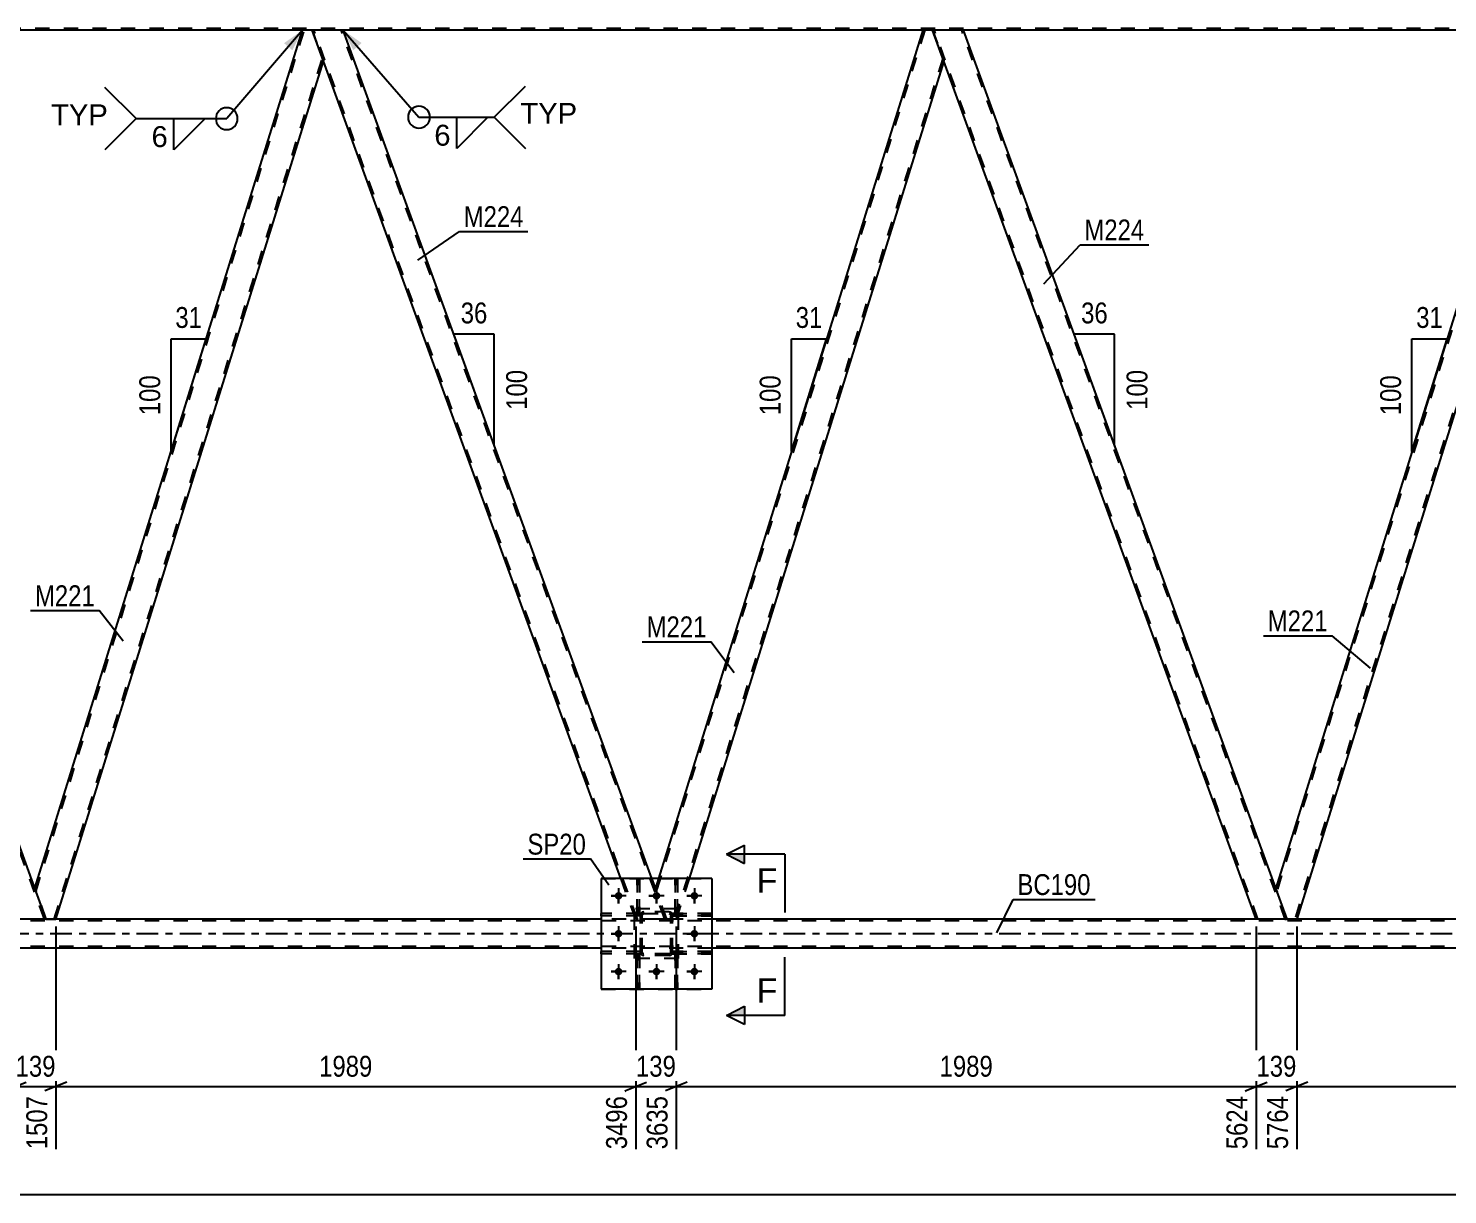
# Model space of a CAD drawing. Header units: millimetres. Extents: x 0 to 841, y 0 to 594.
# Drawn here: x 161.6 to 356.4, y 271.5 to 431.5 of the extents above; entities that cross this region are included whole.
import ezdxf

# ---------------------------------------------------------------- set-up
doc = ezdxf.new("R2010")
doc.units = ezdxf.units.MM
doc.linetypes.add('DXK_LINE_DOT2', pattern=[3.9198, 1.9599, -1.9599])
doc.linetypes.add('DXK_LINE_DOT3', pattern=[5.9187, 2.979, -0.9799, 0.9799, -0.9799])
doc.styles.add('Arial', font='ARIAL.TTF', dxfattribs={"height": 0.2})
doc.styles.add('Arial Narrow', font='ARIALN.TTF', dxfattribs={"height": 0.2})

# ---------------------------------------------------------------- blocks, each defined once
blk = doc.blocks.new('Part-103655098-4152 - 3748')
at = {"color": 7, "linetype": 'DXK_LINE_DOT2'}
for p, q in [((250, 304.5), (250, 304.82)), ((250, 304.82), (255.4, 304.82)), ((255.4, 304.5), (250, 304.5)), ((250.6, 304.5), (250.6, 304.82)), ((255.4, 304.82), (255.4, 304.5))]:
    blk.add_line(p, q, dxfattribs=at)
blk = doc.blocks.new('Part-103655098-3892 - 3748')
at = {"color": 2, "linetype": 'Continuous'}
for p, q in [((369.49, 431.27), (332.79, 313.52)), ((370.81, 431.27), (369.49, 431.27)), ((372.36, 427.02), (370.81, 431.27)), ((372.36, 427.02), (335.66, 309.27)), ((334.34, 309.27), (332.79, 313.52)), ((334.34, 309.27), (335.66, 309.27))]:
    blk.add_line(p, q, dxfattribs=at)
at = {"color": 7, "linetype": 'DXK_LINE_DOT2'}
for p, q in [((369.75, 431.27), (332.93, 313.15)), ((372.22, 427.39), (335.4, 309.27)), ((335.39, 309.27), (335.35, 309.27)), ((335.35, 309.27), (335.39, 309.27)), ((335.39, 309.27), (335.4, 309.27)), ((335.4, 309.27), (335.39, 309.27))]:
    blk.add_line(p, q, dxfattribs=at)
blk = doc.blocks.new('Part-103655098-4137 - 3748')
at = {"color": 7, "linetype": 'DXK_LINE_DOT2'}
for p, q in [((250, 309.7), (250, 310.02)), ((250, 310.02), (255.4, 310.02)), ((255.4, 309.7), (250, 309.7)), ((250.6, 309.7), (250.6, 310.02)), ((255.4, 310.02), (255.4, 309.7))]:
    blk.add_line(p, q, dxfattribs=at)
blk = doc.blocks.new('Part-103655098-4190 - 3748')
at = {"color": 7, "linetype": 'DXK_LINE_DOT2'}
for p, q in [((245.6, 309.78), (245.64, 309.97)), ((245.64, 309.97), (245.6, 309.78)), ((245.6, 304.74), (245.6, 309.78)), ((245.84, 309.78), (245.86, 309.87)), ((245.84, 304.74), (245.84, 309.78)), ((245.86, 309.87), (245.91, 309.95)), ((245.9, 310.23), (246.08, 310.26)), ((246.08, 310.26), (245.9, 310.23)), ((245.91, 309.95), (245.99, 310)), ((245.99, 310), (246.08, 310.02)), ((249.52, 310.26), (246.08, 310.26)), ((246.08, 310.02), (249.52, 310.02)), ((249.52, 310.26), (249.71, 310.23)), ((249.71, 310.23), (249.52, 310.26)), ((249.52, 310.02), (249.62, 310)), ((249.62, 310), (249.69, 309.95)), ((249.69, 309.95), (249.75, 309.87)), ((249.75, 309.87), (249.76, 309.78)), ((249.76, 304.74), (249.76, 309.78)), ((249.97, 309.97), (250, 309.78)), ((250, 309.78), (249.97, 309.97)), ((250, 304.74), (250, 309.78)), ((245.64, 304.56), (245.6, 304.74)), ((245.6, 304.74), (245.64, 304.56)), ((245.86, 304.65), (245.84, 304.74)), ((245.91, 304.57), (245.86, 304.65)), ((246.08, 304.26), (245.9, 304.3)), ((245.9, 304.3), (246.08, 304.26)), ((245.99, 304.52), (245.91, 304.57)), ((246.08, 304.5), (245.99, 304.52)), ((249.52, 304.5), (246.08, 304.5)), ((249.52, 304.26), (246.08, 304.26)), ((249.62, 304.52), (249.52, 304.5)), ((249.71, 304.3), (249.52, 304.26)), ((249.52, 304.26), (249.71, 304.3)), ((249.69, 304.57), (249.62, 304.52)), ((249.75, 304.65), (249.69, 304.57)), ((249.76, 304.74), (249.75, 304.65)), ((250, 304.74), (249.97, 304.56)), ((249.97, 304.56), (250, 304.74))]:
    blk.add_line(p, q, dxfattribs=at)
at = {"color": 7, "linetype": 'DXK_LINE_DOT3'}
blk.add_line((247.8, 307.26), (247.8, 307.26), dxfattribs=at)
at = {"color": 7, "linetype": 'DXK_LINE_DOT2'}
for centre, start, end in [((246.08, 309.78), 112.5, 157.5), ((246.08, 309.78), 112.5, 157.5), ((249.52, 309.78), 22.5, 67.5), ((249.52, 309.78), 22.5, 67.5), ((246.08, 304.74), 202.5, 247.5), ((246.08, 304.74), 202.5, 247.5), ((249.52, 304.74), 292.5, 337.5), ((249.52, 304.74), 292.5, 337.5)]:
    blk.add_arc(centre, 0.48, start, end, dxfattribs=at)
blk = doc.blocks.new('Part-103655098-4118 - 3748')
at = {"color": 7, "linetype": 'DXK_LINE_DOT2'}
for p, q in [((245.16, 299.66), (245.16, 304.5)), ((245.16, 304.5), (245.48, 304.5)), ((245.16, 303.9), (245.48, 303.9)), ((245.48, 304.5), (245.48, 299.66)), ((245.48, 299.66), (245.16, 299.66))]:
    blk.add_line(p, q, dxfattribs=at)
blk = doc.blocks.new('Part-103655098-4128 - 3748')
at = {"color": 7, "linetype": 'DXK_LINE_DOT2'}
for p, q in [((245.16, 314.86), (245.16, 310.02)), ((245.48, 314.86), (245.16, 314.86)), ((245.48, 310.02), (245.48, 314.86)), ((245.16, 310.62), (245.48, 310.62)), ((245.16, 310.02), (245.48, 310.02))]:
    blk.add_line(p, q, dxfattribs=at)
blk = doc.blocks.new('Part-103655098-4124 - 3748')
at = {"color": 7, "linetype": 'DXK_LINE_DOT2'}
for p, q in [((245.16, 310.02), (245.16, 314.86)), ((245.16, 314.86), (245.48, 314.86)), ((245.48, 314.86), (245.48, 310.02)), ((245.16, 310.62), (245.48, 310.62)), ((245.48, 310.02), (245.16, 310.02))]:
    blk.add_line(p, q, dxfattribs=at)
blk = doc.blocks.new('Part-103655098-4178 - 3748')
at = {"color": 7, "linetype": 'DXK_LINE_DOT2'}
for p, q in [((245.6, 304.82), (240.2, 304.82)), ((240.2, 304.82), (240.2, 304.5)), ((245.6, 304.5), (240.2, 304.5)), ((245, 304.5), (245, 304.82)), ((245.6, 304.5), (245.6, 304.82))]:
    blk.add_line(p, q, dxfattribs=at)
blk = doc.blocks.new('Bolt-103655098-3877 - 3748')
at = {"color": 1, "linetype": 'Continuous'}
for p, q in [((241.56, 312.46), (242.26, 312.46)), ((242.6, 313.5), (242.6, 312.81)), ((242.6, 311.42), (242.6, 312.11)), ((243.64, 312.46), (242.95, 312.46)), ((246.76, 312.46), (247.46, 312.46)), ((247.8, 313.5), (247.8, 312.81)), ((247.8, 311.42), (247.8, 312.11)), ((248.84, 312.46), (248.15, 312.46)), ((251.96, 312.46), (252.66, 312.46)), ((253, 313.5), (253, 312.81)), ((253, 311.42), (253, 312.11)), ((254.04, 312.46), (253.35, 312.46)), ((242.6, 308.3), (242.6, 307.61)), ((253, 308.3), (253, 307.61)), ((241.56, 307.26), (242.26, 307.26)), ((242.6, 306.22), (242.6, 306.91)), ((243.64, 307.26), (242.95, 307.26)), ((251.96, 307.26), (252.66, 307.26)), ((253, 306.22), (253, 306.91)), ((254.04, 307.26), (253.35, 307.26)), ((241.56, 302.06), (242.26, 302.06)), ((242.6, 303.1), (242.6, 302.41)), ((243.64, 302.06), (242.95, 302.06)), ((246.76, 302.06), (247.46, 302.06)), ((247.8, 303.1), (247.8, 302.41)), ((248.84, 302.06), (248.15, 302.06)), ((251.96, 302.06), (252.66, 302.06)), ((253, 303.1), (253, 302.41)), ((254.04, 302.06), (253.35, 302.06)), ((242.6, 301.02), (242.6, 301.71)), ((247.8, 301.02), (247.8, 301.71)), ((253, 301.02), (253, 301.71))]:
    blk.add_line(p, q, dxfattribs=at)
blk = doc.blocks.new('Part-103655098-4188 - 3748')
at = {"color": 2, "linetype": 'Continuous'}
for p, q in [((255.4, 314.86), (240.2, 314.86)), ((240.2, 314.86), (240.2, 299.66)), ((255.4, 314.86), (255.4, 299.66)), ((255.4, 299.66), (240.2, 299.66))]:
    blk.add_line(p, q, dxfattribs=at)
blk = doc.blocks.new('Part-103655098-3944 - 3748')
at = {"color": 7, "linetype": 'DXK_LINE_DOT2'}
for p, q in [((284.61, 431.27), (247.79, 313.15)), ((287.09, 427.39), (250.27, 309.27)), ((248.08, 314.86), (247.66, 313.52)), ((252.27, 314.86), (250.52, 309.27)), ((249.2, 309.27), (247.66, 313.52)), ((250.52, 309.27), (249.2, 309.27))]:
    blk.add_line(p, q, dxfattribs=at)
at = {"color": 2, "linetype": 'Continuous'}
for p, q in [((284.36, 431.27), (248.08, 314.86)), ((285.68, 431.27), (284.36, 431.27)), ((287.22, 427.02), (285.68, 431.27)), ((287.22, 427.02), (252.27, 314.86))]:
    blk.add_line(p, q, dxfattribs=at)
blk = doc.blocks.new('Part-103655098-3949 - 3748')
at = {"color": 2, "linetype": 'Continuous'}
for p, q in [((204.8, 431.27), (200.54, 431.27)), ((247.17, 314.86), (204.8, 431.27)), ((242.91, 314.86), (202.09, 427.02))]:
    blk.add_line(p, q, dxfattribs=at)
at = {"color": 7, "linetype": 'DXK_LINE_DOT2'}
for p, q in [((200.54, 431.27), (202.09, 427.02)), ((245.2, 309.27), (200.8, 431.27)), ((248.95, 309.27), (204.54, 431.27)), ((244.95, 309.27), (242.91, 314.86)), ((249.2, 309.27), (247.17, 314.86)), ((249.2, 309.27), (244.95, 309.27))]:
    blk.add_line(p, q, dxfattribs=at)
blk = doc.blocks.new('Part-103655098-3954 - 3748')
at = {"color": 2, "linetype": 'Continuous'}
for p, q in [((162.52, 313.52), (199.23, 431.27)), ((200.54, 431.27), (199.23, 431.27)), ((202.09, 427.02), (200.54, 431.27)), ((165.39, 309.27), (202.09, 427.02)), ((164.07, 309.27), (162.52, 313.52)), ((164.07, 309.27), (165.39, 309.27))]:
    blk.add_line(p, q, dxfattribs=at)
at = {"color": 7, "linetype": 'DXK_LINE_DOT2'}
for p, q in [((162.66, 313.15), (199.48, 431.27)), ((165.14, 309.27), (201.95, 427.39)), ((165.12, 309.27), (165.08, 309.27)), ((165.08, 309.27), (165.12, 309.27)), ((165.12, 309.27), (165.14, 309.27)), ((165.14, 309.27), (165.12, 309.27))]:
    blk.add_line(p, q, dxfattribs=at)
blk = doc.blocks.new('Part-103655098-3967 - 3748')
at = {"color": 7, "linetype": 'DXK_LINE_DOT2'}
for p, q in [((775.37, 309.03), (105.71, 309.03)), ((165.39, 309.27), (159.81, 309.27)), ((255.4, 309.27), (240.2, 309.27)), ((335.66, 309.27), (330.08, 309.27)), ((775.37, 305.51), (105.14, 305.51)), ((255.4, 305.27), (240.2, 305.27))]:
    blk.add_line(p, q, dxfattribs=at)
at = {"color": 2, "linetype": 'Continuous'}
for p, q in [((240.2, 309.27), (165.39, 309.27)), ((330.08, 309.27), (255.4, 309.27)), ((415.22, 309.27), (335.66, 309.27)), ((240.2, 305.27), (105.1, 305.27)), ((495.61, 305.27), (255.4, 305.27))]:
    blk.add_line(p, q, dxfattribs=at)
at = {"color": 7, "linetype": 'DXK_LINE_DOT3'}
blk.add_line((105.43, 307.27), (775.37, 307.27), dxfattribs=at)
blk = doc.blocks.new('Part-103655098-3988 - 3748')
at = {"color": 7, "linetype": 'DXK_LINE_DOT2'}
for p, q in [((748.56, 431.51), (48.48, 431.51)), ((204.8, 431.27), (199.23, 431.27)), ((289.93, 431.27), (284.36, 431.27))]:
    blk.add_line(p, q, dxfattribs=at)
at = {"color": 2, "linetype": 'Continuous'}
for p, q in [((199.23, 431.27), (119.67, 431.27)), ((284.36, 431.27), (204.8, 431.27)), ((369.49, 431.27), (289.93, 431.27))]:
    blk.add_line(p, q, dxfattribs=at)
blk = doc.blocks.new('Bolt-103655098-3989 - 3748')
at = {"linetype": 'Continuous'}
for points in [[(243.12, 312.46, -1), (242.08, 312.46, -1)], [(248.32, 312.46, -1), (247.28, 312.46, -1)], [(253.52, 312.46, -1), (252.48, 312.46, -1)], [(243.12, 307.26, -1), (242.08, 307.26, -1)], [(253.52, 307.26, -1), (252.48, 307.26, -1)], [(243.12, 302.06, -1), (242.08, 302.06, -1)], [(248.32, 302.06, -1), (247.28, 302.06, -1)], [(253.52, 302.06, -1), (252.48, 302.06, -1)]]:
    blk.add_hatch(color=1, dxfattribs=at).paths.add_polyline_path(points)
at = {"color": 1, "linetype": 'Continuous'}
for p, q in [((243.64, 312.46), (241.56, 312.46)), ((242.6, 313.5), (242.6, 311.42)), ((248.84, 312.46), (246.76, 312.46)), ((247.8, 313.5), (247.8, 311.42)), ((254.04, 312.46), (251.96, 312.46)), ((253, 313.5), (253, 311.42)), ((242.6, 308.3), (242.6, 306.22)), ((253, 308.3), (253, 306.22)), ((243.64, 307.26), (241.56, 307.26)), ((254.04, 307.26), (251.96, 307.26)), ((243.64, 302.06), (241.56, 302.06)), ((242.6, 303.1), (242.6, 301.02)), ((248.84, 302.06), (246.76, 302.06)), ((247.8, 303.1), (247.8, 301.02)), ((254.04, 302.06), (251.96, 302.06)), ((253, 303.1), (253, 301.02))]:
    blk.add_line(p, q, dxfattribs=at)
blk = doc.blocks.new('Part-103655098-4099 - 3748')
at = {"color": 7, "linetype": 'DXK_LINE_DOT2'}
for p, q in [((250.36, 299.66), (250.36, 304.5)), ((250.36, 304.5), (250.68, 304.5)), ((250.36, 303.9), (250.68, 303.9)), ((250.68, 304.5), (250.68, 299.66)), ((250.68, 299.66), (250.36, 299.66))]:
    blk.add_line(p, q, dxfattribs=at)
blk = doc.blocks.new('Part-103655098-3994 - 3748')
at = {"color": 2, "linetype": 'Continuous'}
for p, q in [((119.67, 431.27), (115.41, 431.27)), ((159.81, 309.27), (115.41, 431.27)), ((162.52, 313.52), (119.67, 431.27)), ((163.75, 309.27), (159.81, 309.27)), ((164.03, 309.27), (163.75, 309.27)), ((164.03, 309.27), (164.07, 309.27))]:
    blk.add_line(p, q, dxfattribs=at)
at = {"color": 7, "linetype": 'DXK_LINE_DOT2'}
for p, q in [((160.07, 309.27), (115.66, 431.27)), ((163.81, 309.27), (119.41, 431.27)), ((164.07, 309.27), (162.52, 313.52)), ((163.75, 309.27), (163.92, 309.27)), ((164.07, 309.27), (164.07, 309.27))]:
    blk.add_line(p, q, dxfattribs=at)
blk = doc.blocks.new('Part-103655098-4039 - 3748')
at = {"color": 7, "linetype": 'DXK_LINE_DOT2'}
for p, q in [((250.8, 310.66), (244.8, 310.66)), ((244.8, 303.86), (244.8, 310.66)), ((250.8, 303.86), (250.8, 310.66)), ((250.8, 303.86), (244.8, 303.86))]:
    blk.add_line(p, q, dxfattribs=at)
blk = doc.blocks.new('Part-103655098-4085 - 3748')
at = {"color": 2, "linetype": 'Continuous'}
for p, q in [((289.93, 431.27), (285.68, 431.27)), ((332.79, 313.52), (289.93, 431.27)), ((330.08, 309.27), (287.22, 427.02)), ((334.02, 309.27), (330.08, 309.27)), ((334.3, 309.27), (334.02, 309.27)), ((334.3, 309.27), (334.34, 309.27))]:
    blk.add_line(p, q, dxfattribs=at)
at = {"color": 7, "linetype": 'DXK_LINE_DOT2'}
for p, q in [((285.68, 431.27), (287.22, 427.02)), ((330.34, 309.27), (285.93, 431.27)), ((334.08, 309.27), (289.68, 431.27)), ((334.34, 309.27), (332.79, 313.52)), ((334.02, 309.27), (334.19, 309.27))]:
    blk.add_line(p, q, dxfattribs=at)
blk = doc.blocks.new('Part-103655098-4113 - 3748')
at = {"color": 7, "linetype": 'DXK_LINE_DOT2'}
for p, q in [((250.68, 304.5), (250.36, 304.5)), ((250.36, 304.5), (250.36, 299.66)), ((250.36, 303.9), (250.68, 303.9)), ((250.68, 299.66), (250.68, 304.5)), ((250.36, 299.66), (250.68, 299.66))]:
    blk.add_line(p, q, dxfattribs=at)
blk = doc.blocks.new('Part-103655098-4143 - 3748')
at = {"color": 7, "linetype": 'DXK_LINE_DOT2'}
for p, q in [((255.4, 310.02), (250, 310.02)), ((250, 310.02), (250, 309.7)), ((250, 309.7), (255.4, 309.7)), ((250.6, 309.7), (250.6, 310.02)), ((255.4, 309.7), (255.4, 310.02))]:
    blk.add_line(p, q, dxfattribs=at)
blk = doc.blocks.new('Part-103655098-4146 - 3748')
at = {"color": 7, "linetype": 'DXK_LINE_DOT2'}
for p, q in [((255.4, 304.82), (250, 304.82)), ((250, 304.82), (250, 304.5)), ((250, 304.5), (255.4, 304.5)), ((250.6, 304.5), (250.6, 304.82)), ((255.4, 304.5), (255.4, 304.82))]:
    blk.add_line(p, q, dxfattribs=at)
blk = doc.blocks.new('Part-103655098-4149 - 3748')
at = {"color": 7, "linetype": 'DXK_LINE_DOT2'}
for p, q in [((250.36, 310.02), (250.36, 314.86)), ((250.36, 314.86), (250.68, 314.86)), ((250.68, 314.86), (250.68, 310.02)), ((250.36, 310.62), (250.68, 310.62)), ((250.68, 310.02), (250.36, 310.02))]:
    blk.add_line(p, q, dxfattribs=at)
blk = doc.blocks.new('Part-103655098-4155 - 3748')
at = {"color": 7, "linetype": 'DXK_LINE_DOT2'}
for p, q in [((245.6, 310.02), (240.2, 310.02)), ((240.2, 309.7), (240.2, 310.02)), ((245.6, 309.7), (240.2, 309.7)), ((245, 309.7), (245, 310.02)), ((245.6, 310.02), (245.6, 309.7))]:
    blk.add_line(p, q, dxfattribs=at)
blk = doc.blocks.new('Part-103655098-4158 - 3748')
at = {"color": 7, "linetype": 'DXK_LINE_DOT2'}
for p, q in [((245.6, 304.82), (240.2, 304.82)), ((240.2, 304.5), (240.2, 304.82)), ((245.6, 304.5), (240.2, 304.5)), ((245, 304.5), (245, 304.82)), ((245.6, 304.82), (245.6, 304.5))]:
    blk.add_line(p, q, dxfattribs=at)
blk = doc.blocks.new('Part-103655098-4161 - 3748')
at = {"color": 7, "linetype": 'DXK_LINE_DOT2'}
for p, q in [((250.36, 314.86), (250.36, 310.02)), ((250.68, 314.86), (250.36, 314.86)), ((250.68, 310.02), (250.68, 314.86)), ((250.36, 310.62), (250.68, 310.62)), ((250.36, 310.02), (250.68, 310.02))]:
    blk.add_line(p, q, dxfattribs=at)
blk = doc.blocks.new('Part-103655098-4174 - 3748')
at = {"color": 7, "linetype": 'DXK_LINE_DOT2'}
for p, q in [((245.6, 309.78), (245.64, 309.97)), ((245.64, 309.97), (245.6, 309.78)), ((245.6, 304.74), (245.6, 309.78)), ((245.84, 309.78), (245.86, 309.87)), ((245.84, 304.74), (245.84, 309.78)), ((245.86, 309.87), (245.91, 309.95)), ((245.9, 310.23), (246.08, 310.26)), ((246.08, 310.26), (245.9, 310.23)), ((245.91, 309.95), (245.99, 310)), ((245.99, 310), (246.08, 310.02)), ((249.52, 310.26), (246.08, 310.26)), ((246.08, 310.02), (249.52, 310.02)), ((249.52, 310.26), (249.71, 310.23)), ((249.71, 310.23), (249.52, 310.26)), ((249.52, 310.02), (249.62, 310)), ((249.62, 310), (249.69, 309.95)), ((249.69, 309.95), (249.75, 309.87)), ((249.75, 309.87), (249.76, 309.78)), ((249.76, 304.74), (249.76, 309.78)), ((249.97, 309.97), (250, 309.78)), ((250, 309.78), (249.97, 309.97)), ((250, 304.74), (250, 309.78)), ((245.64, 304.56), (245.6, 304.74)), ((245.6, 304.74), (245.64, 304.56)), ((245.86, 304.65), (245.84, 304.74)), ((245.91, 304.57), (245.86, 304.65)), ((246.08, 304.26), (245.9, 304.3)), ((245.9, 304.3), (246.08, 304.26)), ((245.99, 304.52), (245.91, 304.57)), ((246.08, 304.5), (245.99, 304.52)), ((249.52, 304.5), (246.08, 304.5)), ((249.52, 304.26), (246.08, 304.26)), ((249.62, 304.52), (249.52, 304.5)), ((249.71, 304.3), (249.52, 304.26)), ((249.52, 304.26), (249.71, 304.3)), ((249.69, 304.57), (249.62, 304.52)), ((249.75, 304.65), (249.69, 304.57)), ((249.76, 304.74), (249.75, 304.65)), ((250, 304.74), (249.97, 304.56)), ((249.97, 304.56), (250, 304.74))]:
    blk.add_line(p, q, dxfattribs=at)
at = {"color": 7, "linetype": 'DXK_LINE_DOT3'}
blk.add_line((247.8, 307.26), (247.8, 307.26), dxfattribs=at)
at = {"color": 7, "linetype": 'DXK_LINE_DOT2'}
for centre, start, end in [((246.08, 309.78), 112.5, 157.5), ((246.08, 309.78), 112.5, 157.5), ((249.52, 309.78), 22.5, 67.5), ((249.52, 309.78), 22.5, 67.5), ((246.08, 304.74), 202.5, 247.5), ((246.08, 304.74), 202.5, 247.5), ((249.52, 304.74), 292.5, 337.5), ((249.52, 304.74), 292.5, 337.5)]:
    blk.add_arc(centre, 0.48, start, end, dxfattribs=at)
blk = doc.blocks.new('Part-103655098-4177 - 3748')
at = {"color": 7, "linetype": 'DXK_LINE_DOT2'}
for p, q in [((245.6, 310.02), (240.2, 310.02)), ((240.2, 310.02), (240.2, 309.7)), ((245.6, 309.7), (240.2, 309.7)), ((245, 309.7), (245, 310.02)), ((245.6, 309.7), (245.6, 310.02))]:
    blk.add_line(p, q, dxfattribs=at)
blk = doc.blocks.new('Part-103655098-4182 - 3748')
at = {"color": 7, "linetype": 'DXK_LINE_DOT2'}
for p, q in [((245.48, 304.5), (245.16, 304.5)), ((245.16, 304.5), (245.16, 299.66)), ((245.16, 303.9), (245.48, 303.9)), ((245.48, 299.66), (245.48, 304.5)), ((245.16, 299.66), (245.48, 299.66))]:
    blk.add_line(p, q, dxfattribs=at)
blk = doc.blocks.new('Part-103655098-4189 - 3748')
at = {"color": 7, "linetype": 'DXK_LINE_DOT2'}
for p, q in [((240.2, 314.86), (255.4, 314.86)), ((240.2, 314.86), (240.2, 299.66)), ((255.4, 314.86), (255.4, 299.66)), ((240.2, 299.66), (255.4, 299.66))]:
    blk.add_line(p, q, dxfattribs=at)
blk = doc.blocks.new('Part-103655098-4191 - 3748')
at = {"color": 7, "linetype": 'DXK_LINE_DOT2'}
for p, q in [((250.8, 310.66), (244.8, 310.66)), ((244.8, 303.86), (244.8, 310.66)), ((250.8, 303.86), (250.8, 310.66)), ((250.8, 303.86), (244.8, 303.86))]:
    blk.add_line(p, q, dxfattribs=at)
blk = doc.blocks.new('AngleDimension-103655098-11267 - 3748')
at = {"color": 7, "linetype": 'Continuous'}
for p, q in [((351.47, 388.9), (356.29, 388.9)), ((351.47, 373.43), (356.29, 388.9)), ((351.47, 373.43), (351.47, 388.9)), ((352.31, 376.15), (356.29, 388.9))]:
    blk.add_line(p, q, dxfattribs=at)
at = {"color": 0}
for points in [[(356.31, 389.8), (356.31, 394), (351.45, 394), (351.45, 389.8)], [(350.57, 384.51), (346.37, 384.51), (346.37, 377.82), (350.57, 377.82)]]:
    blk.add_wipeout(points, dxfattribs=at)
at = {"color": 3, "style": 'Arial Narrow'}
blk.add_text('31', height=2.863, dxfattribs=at).set_placement((352.05, 390.4))
blk.add_text('100', height=2.863, rotation=90.0002, dxfattribs=at).set_placement((349.97, 378.42))
blk = doc.blocks.new('StraightDimension-103655098-4282 - 3748')
at = {"color": 7, "linetype": 'Continuous'}
for p, q in [((250.52, 308.27), (250.52, 277.68)), ((330.08, 308.27), (330.08, 277.68)), ((252.02, 286.89), (249.02, 285.69)), ((250.52, 286.29), (330.08, 286.29)), ((328.58, 285.69), (331.58, 286.89))]:
    blk.add_line(p, q, dxfattribs=at)
at = {"color": 0}
blk.add_wipeout([(294.56, 287.04), (294.56, 291.24), (286.05, 291.24), (286.05, 287.04)], dxfattribs=at)
at = {"color": 0, "linetype": 'Continuous'}
blk.add_wipeout([(329.48, 285.59), (325.28, 285.59), (325.28, 277.08), (329.48, 277.08)], dxfattribs=at)
at = {"color": 3, "style": 'Arial Narrow'}
blk.add_text('1989', height=2.863, dxfattribs=at).set_placement((286.65, 287.64))
at = {"color": 3, "linetype": 'Continuous', "style": 'Arial Narrow'}
blk.add_text('5624', height=2.863, rotation=90.0002, dxfattribs=at).set_placement((328.88, 277.68))
blk = doc.blocks.new('AngleDimension-103655098-11240 - 3748')
at = {"color": 7, "linetype": 'Continuous'}
for p, q in [((181.2, 388.9), (186.02, 388.9)), ((181.2, 373.43), (186.02, 388.9)), ((181.2, 373.43), (181.2, 388.9)), ((182.05, 376.15), (186.02, 388.9))]:
    blk.add_line(p, q, dxfattribs=at)
at = {"color": 0}
for points in [[(186.04, 389.8), (186.04, 394), (181.18, 394), (181.18, 389.8)], [(180.3, 384.51), (176.1, 384.51), (176.1, 377.82), (180.3, 377.82)]]:
    blk.add_wipeout(points, dxfattribs=at)
at = {"color": 3, "style": 'Arial Narrow'}
blk.add_text('31', height=2.863, dxfattribs=at).set_placement((181.78, 390.4))
blk.add_text('100', height=2.863, rotation=90.0002, dxfattribs=at).set_placement((179.7, 378.42))
blk = doc.blocks.new('StraightDimension-103655098-4243 - 3748')
at = {"color": 7, "linetype": 'Continuous'}
for p, q in [((165.39, 308.27), (165.39, 277.68)), ((244.95, 308.27), (244.95, 277.68)), ((166.89, 286.89), (163.89, 285.69)), ((165.39, 286.29), (244.95, 286.29)), ((243.45, 285.69), (246.45, 286.89))]:
    blk.add_line(p, q, dxfattribs=at)
at = {"color": 0}
blk.add_wipeout([(209.42, 287.04), (209.42, 291.24), (200.91, 291.24), (200.91, 287.04)], dxfattribs=at)
at = {"color": 0, "linetype": 'Continuous'}
blk.add_wipeout([(244.35, 285.59), (240.15, 285.59), (240.15, 277.08), (244.35, 277.08)], dxfattribs=at)
at = {"color": 3, "style": 'Arial Narrow'}
blk.add_text('1989', height=2.863, dxfattribs=at).set_placement((201.51, 287.64))
at = {"color": 3, "linetype": 'Continuous', "style": 'Arial Narrow'}
blk.add_text('3496', height=2.863, rotation=90.0002, dxfattribs=at).set_placement((243.75, 277.68))
blk = doc.blocks.new('StraightDimension-103655098-4320 - 3748')
at = {"color": 7, "linetype": 'Continuous'}
for p, q in [((335.66, 308.27), (335.66, 277.68)), ((415.22, 308.27), (415.22, 277.68)), ((337.16, 286.89), (334.16, 285.69)), ((335.66, 286.29), (415.22, 286.29)), ((413.72, 285.69), (416.72, 286.89))]:
    blk.add_line(p, q, dxfattribs=at)
at = {"color": 0}
blk.add_wipeout([(379.69, 287.04), (379.69, 291.24), (371.18, 291.24), (371.18, 287.04)], dxfattribs=at)
at = {"color": 0, "linetype": 'Continuous'}
blk.add_wipeout([(414.62, 285.59), (410.42, 285.59), (410.42, 277.08), (414.62, 277.08)], dxfattribs=at)
at = {"color": 3, "style": 'Arial Narrow'}
blk.add_text('1989', height=2.863, dxfattribs=at).set_placement((371.78, 287.64))
at = {"color": 3, "linetype": 'Continuous', "style": 'Arial Narrow'}
blk.add_text('7753', height=2.863, rotation=90.0002, dxfattribs=at).set_placement((414.02, 277.68))
blk = doc.blocks.new('StraightDimension-103655098-4503 - 3748')
at = {"color": 7, "linetype": 'Continuous'}
for p, q in [((159.81, 308.27), (159.81, 277.68)), ((165.39, 308.27), (165.39, 277.68)), ((158.31, 285.69), (161.31, 286.89)), ((159.81, 286.29), (165.39, 286.29)), ((166.89, 286.89), (163.89, 285.69))]:
    blk.add_line(p, q, dxfattribs=at)
at = {"color": 0}
blk.add_wipeout([(165.94, 287.04), (165.94, 291.24), (159.26, 291.24), (159.26, 287.04)], dxfattribs=at)
at = {"color": 0, "linetype": 'Continuous'}
blk.add_wipeout([(164.79, 285.59), (160.59, 285.59), (160.59, 277.08), (164.79, 277.08)], dxfattribs=at)
at = {"color": 3, "style": 'Arial Narrow'}
blk.add_text('139', height=2.863, dxfattribs=at).set_placement((159.86, 287.64))
at = {"color": 3, "linetype": 'Continuous', "style": 'Arial Narrow'}
blk.add_text('1507', height=2.863, rotation=90.0002, dxfattribs=at).set_placement((164.19, 277.68))
blk = doc.blocks.new('AngleDimension-103655098-11253 - 3748')
at = {"color": 7, "linetype": 'Continuous'}
for p, q in [((266.33, 388.9), (271.15, 388.9)), ((266.33, 373.43), (271.15, 388.9)), ((266.33, 373.43), (266.33, 388.9)), ((267.18, 376.15), (271.15, 388.9))]:
    blk.add_line(p, q, dxfattribs=at)
at = {"color": 0}
for points in [[(271.17, 389.8), (271.17, 394), (266.31, 394), (266.31, 389.8)], [(265.43, 384.51), (261.23, 384.51), (261.23, 377.82), (265.43, 377.82)]]:
    blk.add_wipeout(points, dxfattribs=at)
at = {"color": 3, "style": 'Arial Narrow'}
blk.add_text('31', height=2.863, dxfattribs=at).set_placement((266.91, 390.4))
blk.add_text('100', height=2.863, rotation=90.0002, dxfattribs=at).set_placement((264.83, 378.42))
blk = doc.blocks.new('StraightDimension-103655098-4263 - 3748')
at = {"color": 7, "linetype": 'Continuous'}
for p, q in [((244.95, 308.27), (244.95, 277.68)), ((250.52, 308.27), (250.52, 277.68)), ((243.45, 285.69), (246.45, 286.89)), ((244.95, 286.29), (250.52, 286.29)), ((252.02, 286.89), (249.02, 285.69))]:
    blk.add_line(p, q, dxfattribs=at)
at = {"color": 0}
blk.add_wipeout([(251.08, 287.04), (251.08, 291.24), (244.39, 291.24), (244.39, 287.04)], dxfattribs=at)
at = {"color": 0, "linetype": 'Continuous'}
blk.add_wipeout([(249.92, 285.59), (245.72, 285.59), (245.72, 277.08), (249.92, 277.08)], dxfattribs=at)
at = {"color": 3, "style": 'Arial Narrow'}
blk.add_text('139', height=2.863, dxfattribs=at).set_placement((244.99, 287.64))
at = {"color": 3, "linetype": 'Continuous', "style": 'Arial Narrow'}
blk.add_text('3635', height=2.863, rotation=90.0002, dxfattribs=at).set_placement((249.32, 277.68))
blk = doc.blocks.new('StraightDimension-103655098-4301 - 3748')
at = {"color": 7, "linetype": 'Continuous'}
for p, q in [((330.08, 308.27), (330.08, 277.68)), ((335.66, 308.27), (335.66, 277.68)), ((328.58, 285.69), (331.58, 286.89)), ((330.08, 286.29), (335.66, 286.29)), ((337.16, 286.89), (334.16, 285.69))]:
    blk.add_line(p, q, dxfattribs=at)
at = {"color": 0}
blk.add_wipeout([(336.21, 287.04), (336.21, 291.24), (329.53, 291.24), (329.53, 287.04)], dxfattribs=at)
at = {"color": 0, "linetype": 'Continuous'}
blk.add_wipeout([(335.06, 285.59), (330.86, 285.59), (330.86, 277.08), (335.06, 277.08)], dxfattribs=at)
at = {"color": 3, "style": 'Arial Narrow'}
blk.add_text('139', height=2.863, dxfattribs=at).set_placement((330.13, 287.64))
at = {"color": 3, "linetype": 'Continuous', "style": 'Arial Narrow'}
blk.add_text('5764', height=2.863, rotation=90.0002, dxfattribs=at).set_placement((334.46, 277.68))
blk = doc.blocks.new('StraightDimension-103655098-4535 - 3748')
at = {"color": 7, "linetype": 'Continuous'}
blk.add_line((47.84, 271.45), (791.99, 271.45), dxfattribs=at)
blk = doc.blocks.new('AngleDimension-103655098-14009 - 3748')
at = {"color": 7, "linetype": 'Continuous'}
for p, q in [((225.54, 389.52), (220, 389.52)), ((225.54, 374.3), (220, 389.52)), ((225.54, 374.3), (225.54, 389.52)), ((226.5, 371.65), (225.54, 374.3))]:
    blk.add_line(p, q, dxfattribs=at)
at = {"color": 0}
for points in [[(225.19, 390.42), (225.19, 394.62), (220.34, 394.62), (220.34, 390.42)], [(230.64, 385.25), (226.44, 385.25), (226.44, 378.56), (230.64, 378.56)]]:
    blk.add_wipeout(points, dxfattribs=at)
at = {"color": 3, "style": 'Arial Narrow'}
blk.add_text('36', height=2.863, dxfattribs=at).set_placement((220.94, 391.02))
blk.add_text('100', height=2.863, rotation=90.0002, dxfattribs=at).set_placement((230.04, 379.16))
blk = doc.blocks.new('AngleDimension-103655098-14023 - 3748')
at = {"color": 7, "linetype": 'Continuous'}
for p, q in [((310.67, 389.52), (305.13, 389.52)), ((310.67, 374.29), (305.13, 389.52)), ((310.67, 374.29), (310.67, 389.52)), ((311.63, 371.65), (310.67, 374.29))]:
    blk.add_line(p, q, dxfattribs=at)
at = {"color": 0}
for points in [[(310.33, 390.42), (310.33, 394.62), (305.47, 394.62), (305.47, 390.42)], [(315.77, 385.25), (311.57, 385.25), (311.57, 378.56), (315.77, 378.56)]]:
    blk.add_wipeout(points, dxfattribs=at)
at = {"color": 3, "style": 'Arial Narrow'}
blk.add_text('36', height=2.863, dxfattribs=at).set_placement((306.07, 391.02))
blk.add_text('100', height=2.863, rotation=90.0002, dxfattribs=at).set_placement((315.17, 379.16))
blk = doc.blocks.new('Mark-103655098-3950 - 3748')
at = {"color": 0}
blk.add_wipeout([(170.73, 352.21), (170.73, 355.21), (162.51, 355.21), (162.51, 352.21)], dxfattribs=at)
blk.add_wipeout([(170.73, 352.21), (170.73, 355.21), (162.51, 355.21), (162.51, 352.21)], dxfattribs=at)
at = {"color": 30, "linetype": 'Continuous'}
for p in [(161.91, 351.61), (174.63, 347.41)]:
    blk.add_line(p, (171.33, 351.61), dxfattribs=at)
at = {"color": 3, "style": 'Arial Narrow'}
blk.add_text('M221', height=2.863, dxfattribs=at).set_placement((162.51, 352.21))
blk = doc.blocks.new('Mark-103655098-3888 - 3748')
at = {"color": 0}
blk.add_wipeout([(339.9, 348.76), (339.9, 351.76), (331.68, 351.76), (331.68, 348.76)], dxfattribs=at)
blk.add_wipeout([(339.9, 348.76), (339.9, 351.76), (331.68, 351.76), (331.68, 348.76)], dxfattribs=at)
at = {"color": 30, "linetype": 'Continuous'}
for p in [(331.08, 348.16), (345.76, 343.71)]:
    blk.add_line(p, (340.5, 348.16), dxfattribs=at)
at = {"color": 3, "style": 'Arial Narrow'}
blk.add_text('M221', height=2.863, dxfattribs=at).set_placement((331.68, 348.76))
blk = doc.blocks.new('SectionMark-103655098-5334 - 3748')
at = {"linetype": 'Continuous'}
for points in [[(259.9, 318.16), (259.9, 316.91), (257.4, 318.16)], [(259.9, 297.3), (259.9, 296.05), (257.4, 296.05)]]:
    blk.add_hatch(color=6, dxfattribs=at).paths.add_polyline_path(points)
at = {"color": 6, "linetype": 'Continuous'}
for p, q in [((257.4, 318.16), (259.9, 319.41)), ((259.9, 316.91), (259.9, 319.41)), ((265.4, 318.16), (257.4, 318.16)), ((257.4, 318.16), (259.9, 316.91)), ((265.4, 318.16), (265.4, 310.16)), ((265.4, 296.05), (265.4, 304.05)), ((257.4, 296.05), (259.9, 297.3)), ((265.4, 296.05), (257.4, 296.05)), ((259.9, 294.8), (257.4, 296.05)), ((259.9, 297.3), (259.9, 294.8))]:
    blk.add_line(p, q, dxfattribs=at)
at = {"color": 0, "linetype": 'Continuous'}
for points in [[(264.4, 312.91), (264.4, 316.41), (261.55, 316.41), (261.55, 312.91)], [(264.4, 297.8), (264.4, 301.3), (261.55, 301.3), (261.55, 297.8)]]:
    blk.add_wipeout(points, dxfattribs=at)
at = {"color": 3, "linetype": 'Continuous', "style": 'Arial'}
for p in [(261.55, 312.91), (261.55, 297.8)]:
    blk.add_text('F', height=3.34, dxfattribs=at).set_placement(p)
blk = doc.blocks.new('Mark-103655098-3940 - 3748')
at = {"color": 0}
blk.add_wipeout([(254.66, 347.94), (254.66, 350.94), (246.44, 350.94), (246.44, 347.94)], dxfattribs=at)
blk.add_wipeout([(254.66, 347.94), (254.66, 350.94), (246.44, 350.94), (246.44, 347.94)], dxfattribs=at)
at = {"color": 30, "linetype": 'Continuous'}
for p in [(245.84, 347.34), (258.46, 343.05)]:
    blk.add_line(p, (255.26, 347.34), dxfattribs=at)
at = {"color": 3, "style": 'Arial Narrow'}
blk.add_text('M221', height=2.863, dxfattribs=at).set_placement((246.44, 347.94))
blk = doc.blocks.new('Mark-103655098-3945 - 3748')
at = {"color": 0}
blk.add_wipeout([(229.57, 404.24), (229.57, 407.24), (221.35, 407.24), (221.35, 404.24)], dxfattribs=at)
blk.add_wipeout([(229.57, 404.24), (229.57, 407.24), (221.35, 407.24), (221.35, 404.24)], dxfattribs=at)
at = {"color": 30, "linetype": 'Continuous'}
for p, q in [((215.04, 399.71), (220.75, 403.64)), ((220.75, 403.64), (230.17, 403.64))]:
    blk.add_line(p, q, dxfattribs=at)
at = {"color": 3, "style": 'Arial Narrow'}
blk.add_text('M224', height=2.863, dxfattribs=at).set_placement((221.35, 404.24))
blk = doc.blocks.new('Mark-103655098-3963 - 3748')
at = {"color": 0}
blk.add_wipeout([(307.38, 312.57), (307.38, 315.57), (297.33, 315.57), (297.33, 312.57)], dxfattribs=at)
blk.add_wipeout([(307.38, 312.57), (307.38, 315.57), (297.33, 315.57), (297.33, 312.57)], dxfattribs=at)
at = {"color": 30, "linetype": 'Continuous'}
for p, q in [((294.5, 307.39), (296.73, 311.97)), ((296.73, 311.97), (307.98, 311.97))]:
    blk.add_line(p, q, dxfattribs=at)
at = {"color": 3, "style": 'Arial Narrow'}
blk.add_text('BC190', height=2.863, dxfattribs=at).set_placement((297.33, 312.57))
blk = doc.blocks.new('WeldMark-103655098-5363 - 3748')
at = {"linetype": 'Continuous'}
blk.add_hatch(color=30, dxfattribs=at).paths.add_polyline_path([(196.7, 429.48), (199.23, 431.27), (197.84, 428.5)])
at = {"color": 30, "linetype": 'Continuous'}
blk.add_line((199.23, 431.27), (188.83, 419.12), dxfattribs=at)
at = {"color": 3, "linetype": 'Continuous'}
for q in [(172.12, 423.41), (172.12, 414.84)]:
    blk.add_line((176.41, 419.12), q, dxfattribs=at)
for start, end in [(90, 270), (270, 90)]:
    blk.add_arc((188.83, 419.12), 1.5, start, end, dxfattribs=at)
at = {"color": 0}
blk.add_wipeout([(180.93, 415.02), (180.93, 418.42), (178.31, 418.42), (178.31, 415.02)], dxfattribs=at)
at = {"color": 30, "linetype": 'Continuous'}
blk.add_line((176.41, 419.12), (188.83, 419.12), dxfattribs=at)
at = {"color": 3, "linetype": 'Continuous'}
for p, q in [((181.59, 419.12), (185.87, 419.12)), ((185.87, 419.12), (181.59, 414.84)), ((181.59, 414.84), (181.59, 419.12))]:
    blk.add_line(p, q, dxfattribs=at)
at = {"color": 3, "style": 'Arial'}
blk.add_text('6', height=2.87, dxfattribs=at).set_placement((178.51, 415.22))
at = {"color": 0, "linetype": 'Continuous'}
blk.add_wipeout([(172.51, 418.22), (172.51, 421.22), (164.73, 421.22), (164.73, 418.22)], dxfattribs=at)
blk.add_wipeout([(172.51, 418.22), (172.51, 421.22), (164.73, 421.22), (164.73, 418.22)], dxfattribs=at)
at = {"color": 3, "linetype": 'Continuous', "style": 'Arial'}
blk.add_text('TYP', height=2.865, dxfattribs=at).set_placement((164.73, 418.22))
blk = doc.blocks.new('Mark-103655098-4081 - 3748')
at = {"color": 0}
blk.add_wipeout([(314.74, 402.41), (314.74, 405.41), (306.52, 405.41), (306.52, 402.41)], dxfattribs=at)
blk.add_wipeout([(314.74, 402.41), (314.74, 405.41), (306.52, 405.41), (306.52, 402.41)], dxfattribs=at)
at = {"color": 30, "linetype": 'Continuous'}
for p, q in [((300.94, 396.47), (305.92, 401.81)), ((305.92, 401.81), (315.34, 401.81))]:
    blk.add_line(p, q, dxfattribs=at)
at = {"color": 3, "style": 'Arial Narrow'}
blk.add_text('M224', height=2.863, dxfattribs=at).set_placement((306.52, 402.41))
blk = doc.blocks.new('Mark-103655098-4184 - 3748')
at = {"color": 0}
blk.add_wipeout([(238.13, 318.12), (238.13, 321.12), (230.09, 321.12), (230.09, 318.12)], dxfattribs=at)
blk.add_wipeout([(238.13, 318.12), (238.13, 321.12), (230.09, 321.12), (230.09, 318.12)], dxfattribs=at)
at = {"color": 30, "linetype": 'Continuous'}
for p in [(229.49, 317.52), (241.26, 313.94)]:
    blk.add_line(p, (238.73, 317.52), dxfattribs=at)
at = {"color": 3, "style": 'Arial Narrow'}
blk.add_text('SP20', height=2.863, dxfattribs=at).set_placement((230.09, 318.12))
blk = doc.blocks.new('WeldMark-103655098-5348 - 3748')
at = {"linetype": 'Continuous'}
blk.add_hatch(color=30, dxfattribs=at).paths.add_polyline_path([(206.2, 428.51), (204.8, 431.27), (207.34, 429.5)])
at = {"color": 30, "linetype": 'Continuous'}
blk.add_line((204.8, 431.27), (215.21, 419.31), dxfattribs=at)
at = {"color": 3, "linetype": 'Continuous'}
for q in [(229.82, 423.59), (229.82, 415.02)]:
    blk.add_line((225.53, 419.31), q, dxfattribs=at)
blk.add_arc((215.21, 419.31), 1.5, 90, 270, dxfattribs=at)
at = {"color": 0}
blk.add_wipeout([(219.73, 415.21), (219.73, 418.61), (217.11, 418.61), (217.11, 415.21)], dxfattribs=at)
at = {"color": 30, "linetype": 'Continuous'}
blk.add_line((215.21, 419.31), (225.53, 419.31), dxfattribs=at)
at = {"color": 3, "linetype": 'Continuous'}
for p, q in [((220.39, 419.31), (224.67, 419.31)), ((224.67, 419.31), (220.39, 415.02)), ((220.39, 415.02), (220.39, 419.31))]:
    blk.add_line(p, q, dxfattribs=at)
blk.add_arc((215.21, 419.31), 1.5, 270, 90, dxfattribs=at)
at = {"color": 3, "style": 'Arial'}
blk.add_text('6', height=2.87, dxfattribs=at).set_placement((217.31, 415.41))
at = {"color": 0, "linetype": 'Continuous'}
blk.add_wipeout([(236.91, 418.41), (236.91, 421.41), (229.13, 421.41), (229.13, 418.41)], dxfattribs=at)
blk.add_wipeout([(236.91, 418.41), (236.91, 421.41), (229.13, 421.41), (229.13, 418.41)], dxfattribs=at)
at = {"color": 3, "linetype": 'Continuous', "style": 'Arial'}
blk.add_text('TYP', height=2.865, dxfattribs=at).set_placement((229.13, 418.41))

msp = doc.modelspace()

# ---------------------------------------------------------------- block references
for name in ['Part-103655098-3988 - 3748', 'Part-103655098-3994 - 3748', 'Part-103655098-3954 - 3748', 'Part-103655098-3949 - 3748', 'Part-103655098-3944 - 3748', 'Part-103655098-4085 - 3748', 'Part-103655098-3892 - 3748', 'Part-103655098-4188 - 3748', 'Part-103655098-4189 - 3748', 'Part-103655098-4128 - 3748', 'Part-103655098-4124 - 3748', 'Part-103655098-4149 - 3748', 'Part-103655098-4161 - 3748', 'Bolt-103655098-3877 - 3748', 'Bolt-103655098-3989 - 3748', 'Part-103655098-4155 - 3748', 'Part-103655098-4177 - 3748', 'Part-103655098-4039 - 3748', 'Part-103655098-4191 - 3748', 'Part-103655098-4190 - 3748', 'Part-103655098-4174 - 3748', 'Part-103655098-4137 - 3748', 'Part-103655098-4143 - 3748', 'Part-103655098-3967 - 3748', 'Part-103655098-4178 - 3748', 'Part-103655098-4158 - 3748', 'Part-103655098-4118 - 3748', 'Part-103655098-4182 - 3748', 'Part-103655098-4152 - 3748', 'Part-103655098-4146 - 3748', 'Part-103655098-4099 - 3748', 'Part-103655098-4113 - 3748']:
    msp.add_blockref(name, (0, 0))

# ---------------------------------------------------------------- next in the draw order: block references
for name in ['AngleDimension-103655098-11240 - 3748', 'AngleDimension-103655098-11253 - 3748', 'AngleDimension-103655098-11267 - 3748', 'StraightDimension-103655098-4243 - 3748', 'StraightDimension-103655098-4282 - 3748', 'StraightDimension-103655098-4320 - 3748']:
    msp.add_blockref(name, (0, 0))

# ---------------------------------------------------------------- next in the draw order: block references
for name in ['StraightDimension-103655098-4503 - 3748', 'StraightDimension-103655098-4263 - 3748', 'StraightDimension-103655098-4301 - 3748']:
    msp.add_blockref(name, (0, 0))

# ---------------------------------------------------------------- next in the draw order: block references
msp.add_blockref('StraightDimension-103655098-4535 - 3748', (0, 0))

# ---------------------------------------------------------------- next in the draw order: block references
for name in ['WeldMark-103655098-5363 - 3748', 'WeldMark-103655098-5348 - 3748', 'Mark-103655098-3945 - 3748', 'Mark-103655098-4081 - 3748', 'AngleDimension-103655098-14009 - 3748', 'AngleDimension-103655098-14023 - 3748', 'Mark-103655098-3950 - 3748', 'Mark-103655098-3940 - 3748', 'Mark-103655098-3888 - 3748', 'Mark-103655098-4184 - 3748', 'SectionMark-103655098-5334 - 3748', 'Mark-103655098-3963 - 3748']:
    msp.add_blockref(name, (0, 0))

doc.saveas('drawing.dxf')
